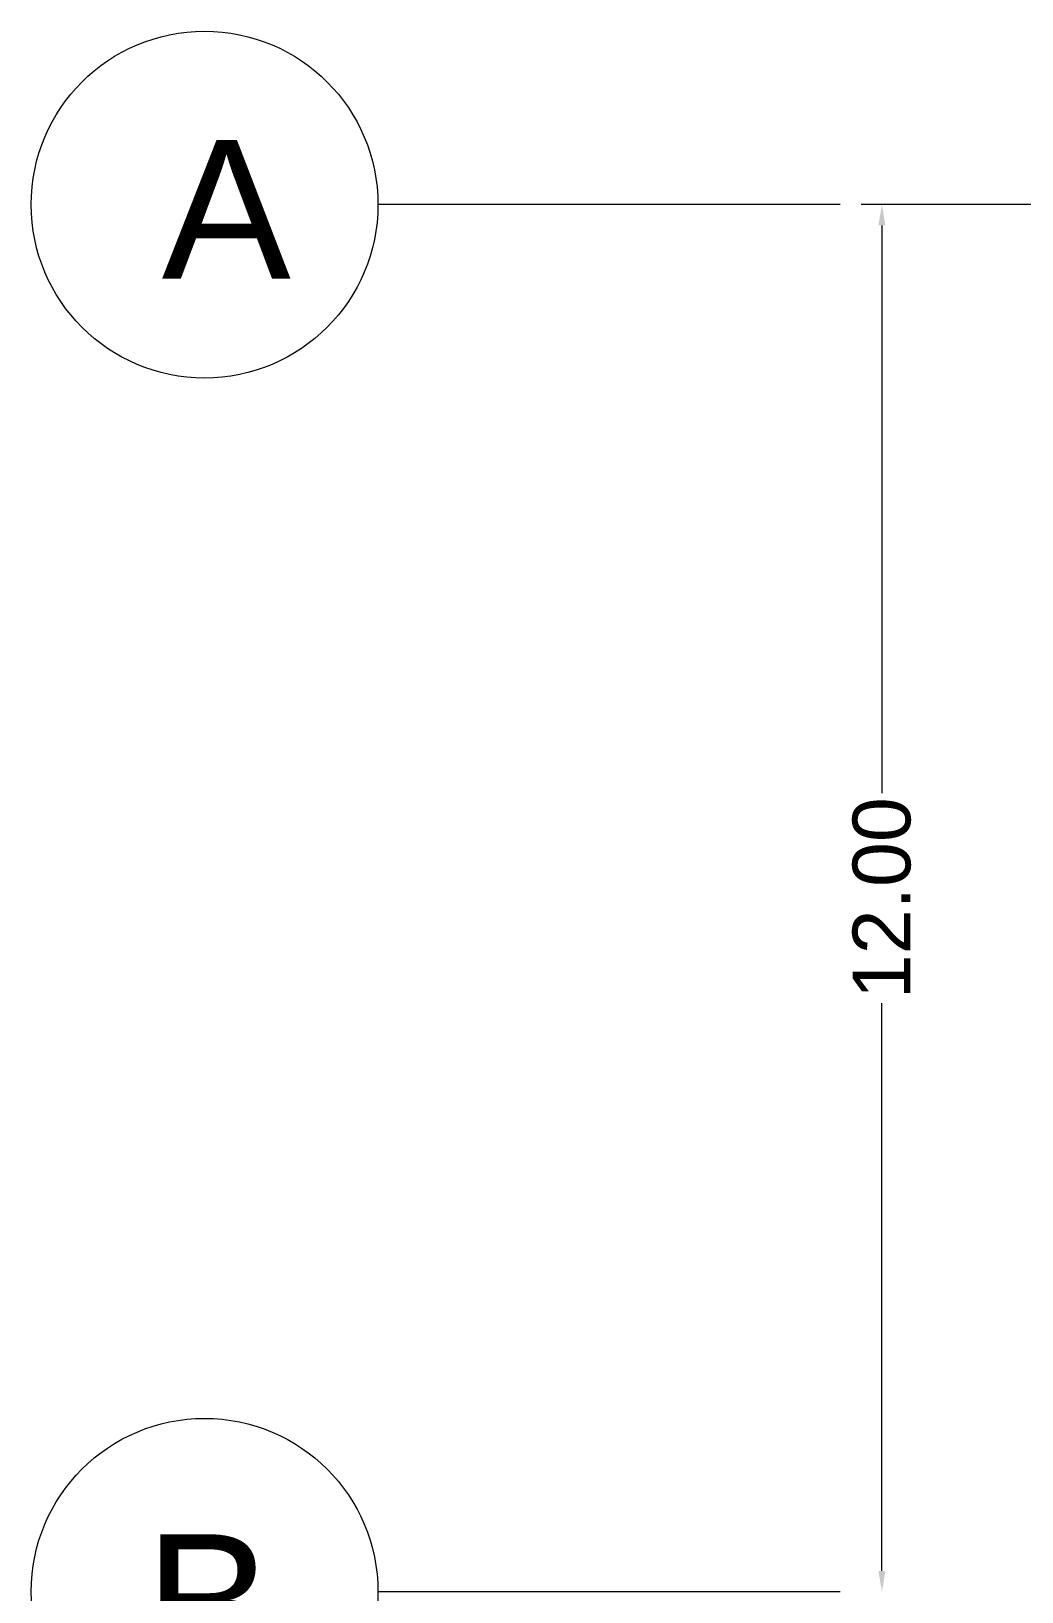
# Model space of a CAD drawing. Header units: millimetres. Extents: x 2391 to 3323, y 1596 to 2537.
# Drawn here: x 2840.24 to 2848.81, y 2487.72 to 2501.22 of the extents above; entities that cross this region are included whole.
import ezdxf

# ---------------------------------------------------------------- set-up
doc = ezdxf.new("R2010")
doc.units = ezdxf.units.MM
for name, color, linetype in [('dimensions', 203, 'Continuous'), ('doors and windows schedule', 11, 'Continuous'), ('Lightning text', 211, 'Continuous')]:
    doc.layers.add(name, color=color, linetype=linetype)
doc.styles.get("Standard").update_dxf_attribs({"font": 'arial.ttf'})

msp = doc.modelspace()

# ---------------------------------------------------------------- linework, layer by layer
at = {"layer": 'dimensions', "lineweight": 13}
for p, q in [((2850.903, 2499.718), (2847.422, 2499.718)), ((2847.602, 2499.538), (2847.602, 2494.627)), ((2847.602, 2487.898), (2847.602, 2492.809))]:
    msp.add_line(p, q, dxfattribs=at)
at = {"layer": 'dimensions'}
for points in [[(2847.572, 2499.538), (2847.632, 2499.538), (2847.602, 2499.718)], [(2847.572, 2487.898), (2847.632, 2487.898), (2847.602, 2487.718)]]:
    msp.add_solid(points, dxfattribs=at)
at = {"layer": 'Lightning text', "linetype": 'ByBlock', "lineweight": 13, "ltscale": 0.02}
for p, q in [((2847.242, 2499.718), (2843.242, 2499.718)), ((2847.242, 2487.718), (2843.242, 2487.718))]:
    msp.add_line(p, q, dxfattribs=at)
for centre in [(2841.742, 2499.718), (2841.742, 2487.718)]:
    msp.add_circle(centre, 1.5, dxfattribs=at)

# ---------------------------------------------------------------- texts
at = {"layer": 'dimensions', "lineweight": 13, "insert": (2847.602, 2493.718), "char_height": 0.5, "attachment_point": 5, "rotation": 90}
msp.add_mtext('\\A1;12.00', dxfattribs=at)
at = {"layer": 'doors and windows schedule'}
for s, p in [('A', (2841.371, 2499.076)), ('B', (2841.221, 2487.016))]:
    msp.add_text(s, height=1.2, dxfattribs=at).set_placement(p)

doc.saveas('drawing.dxf')
